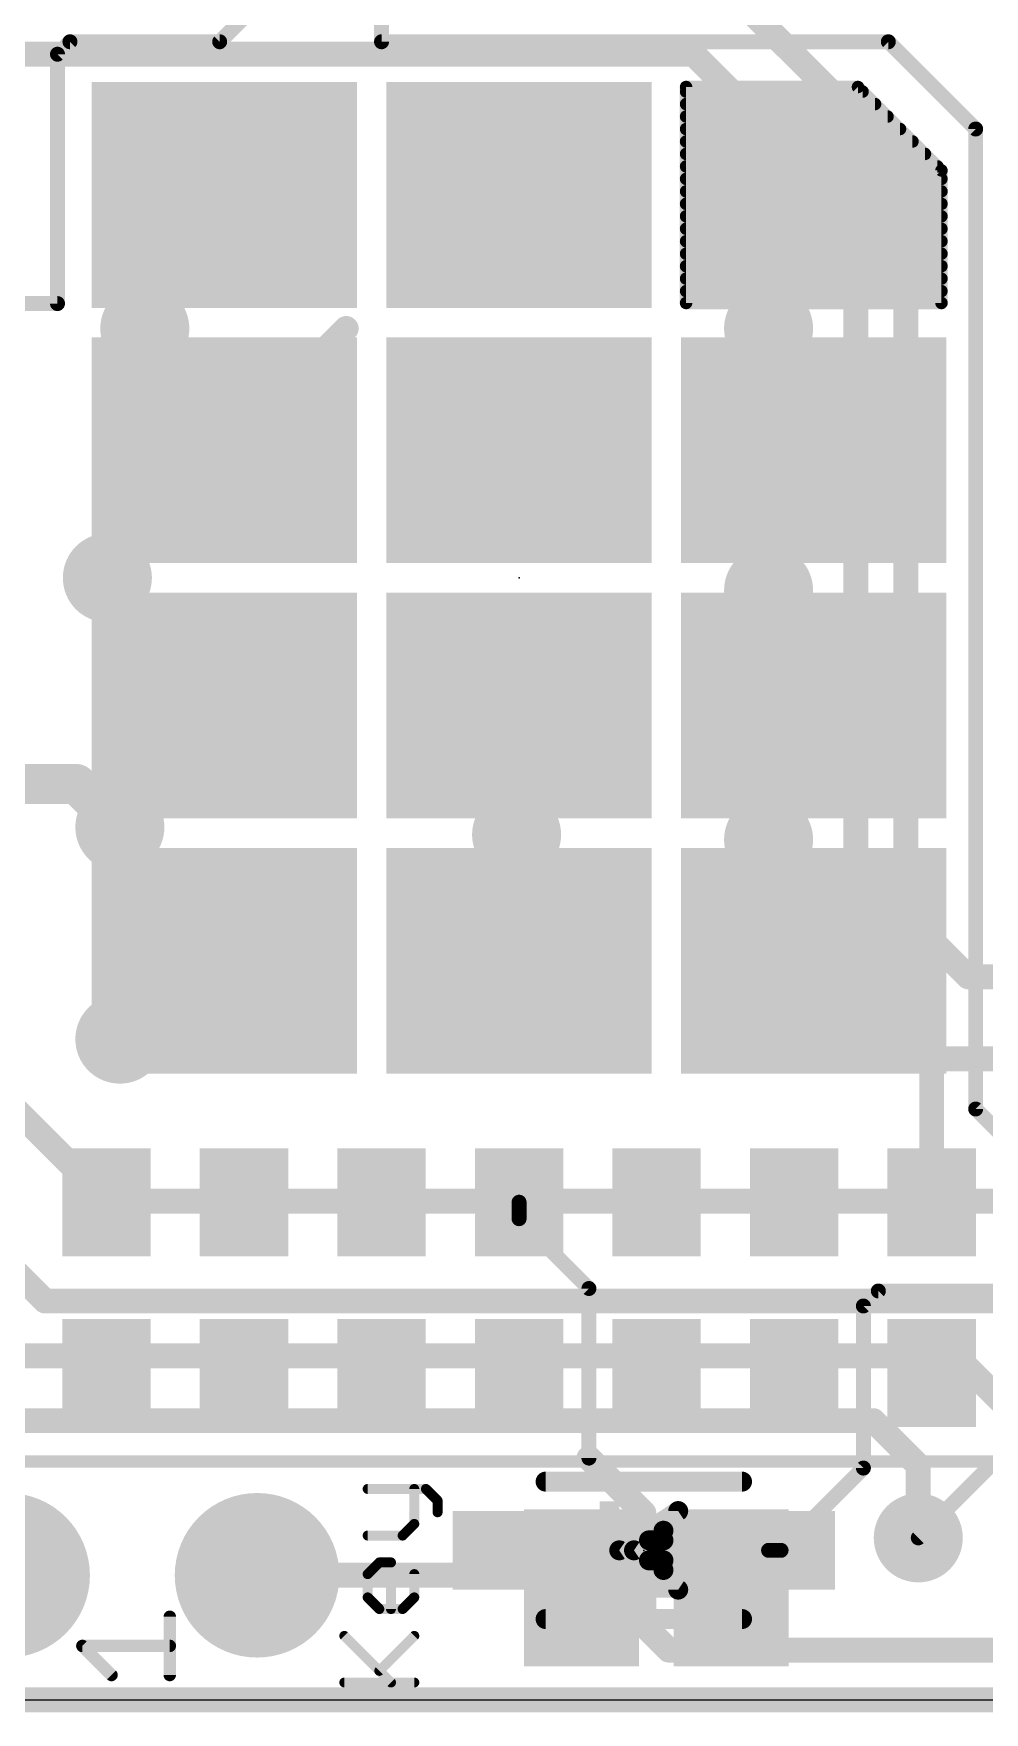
# Model space of a CAD drawing. Extents: x -11.5 to 69.1, y -5.3 to 31.9.
# Drawn here: x 42.17 to 51.85, y -0.13 to 16.97 of the extents above; entities that cross this region are included whole.
import ezdxf

# ---------------------------------------------------------------- set-up
doc = ezdxf.new("R2010")
doc.units = 0
for name, color, linetype in [('1', 12, 'CONTINUOUS'), ('16', 132, 'CONTINUOUS'), ('17', 110, 'CONTINUOUS'), ('18', 110, 'CONTINUOUS'), ('20', 53, 'CONTINUOUS'), ('21', 40, 'CONTINUOUS'), ('23', 40, 'CONTINUOUS')]:
    doc.layers.add(name, color=color, linetype=linetype)

# ---------------------------------------------------------------- blocks, each defined once
blk = doc.blocks.new('RECT')
blk.add_solid([(-0.5, -0.5), (0.5, -0.5), (-0.5, 0.5), (0.5, 0.5)])
blk = doc.blocks.new('ROUNDP')
at = {"const_width": 0.5}
blk.add_lwpolyline([(0, -0.25, 1), (0, 0.25, 1), (0, -0.25)], format="xyb", dxfattribs=at)
blk = doc.blocks.new('ROUNDV')
at = {"const_width": 0.5}
blk.add_lwpolyline([(0, -0.25, 1), (0, 0.25, 1), (0, -0.25)], format="xyb", dxfattribs=at)

msp = doc.modelspace()

# ---------------------------------------------------------------- linework, layer by layer
at = {"layer": '1'}
for points, const_width in [([(45.717, 17.79), (45.717, 16.891)], 0.1524), ([(44.069, 16.891), (44.317, 17.139)], 0.1524), ([(42.418, 16.764), (42.545, 16.891)], 0.1524), ([(42.545, 16.891), (44.069, 16.891)], 0.1524), ([(45.717, 16.891), (50.8762, 16.891)], 0.1524), ([(50.8762, 16.891), (51.7652, 16.002)], 0.1524), ([(42.418, 14.224), (42.418, 16.764)], 0.1524), ([(48.817, 16.43), (48.817, 14.23)], 0.127), ([(50.567, 16.43), (48.817, 16.43)], 0.127), ([(48.817, 16.383), (50.614, 16.383)], 0.127), ([(51.417, 15.58), (50.567, 16.43)], 0.127), ([(48.817, 16.256), (50.741, 16.256)], 0.127), ([(48.817, 16.129), (50.868, 16.129)], 0.127), ([(51.7652, 16.002), (51.7652, 6.0198)], 0.1524), ([(48.817, 16.002), (50.995, 16.002)], 0.127), ([(48.817, 15.875), (51.122, 15.875)], 0.127), ([(48.817, 15.748), (51.249, 15.748)], 0.127), ([(48.817, 15.621), (51.376, 15.621)], 0.127), ([(51.417, 14.23), (51.417, 15.58)], 0.127), ([(48.817, 15.494), (51.417, 15.494)], 0.127), ([(48.817, 15.367), (51.417, 15.367)], 0.127), ([(48.817, 15.24), (51.417, 15.24)], 0.127), ([(48.817, 15.113), (51.417, 15.113)], 0.127), ([(48.817, 14.986), (51.417, 14.986)], 0.127), ([(48.817, 14.859), (51.417, 14.859)], 0.127), ([(48.817, 14.732), (51.417, 14.732)], 0.127), ([(48.817, 14.605), (51.417, 14.605)], 0.127), ([(48.817, 14.478), (51.417, 14.478)], 0.127), ([(48.817, 14.351), (51.417, 14.351)], 0.127), ([(39.116, 14.224), (42.418, 14.224)], 0.1524), ([(48.817, 14.23), (51.417, 14.23)], 0.127), ([(44.117, 12.73), (45.357, 13.97)], 0.254), ([(41.617, 9.33), (42.613, 9.33)], 0.4064), ([(42.613, 9.33), (43.053, 8.89)], 0.4064), ([(44.117, 7.53), (43.318, 6.731)], 0.254), ([(51.317, 7.53), (50.117, 7.53)], 0.254), ([(51.317, 5.07), (51.317, 7.53)], 0.254), ([(43.318, 6.731), (43.053, 6.731)], 0.254), ([(51.7652, 6.0198), (52.0192, 5.7658)], 0.1524), ([(47.117, 5.07), (47.117, 4.9022)], 0.1524), ([(47.117, 4.9022), (47.8282, 4.191)], 0.1524), ([(47.8282, 4.191), (47.8282, 2.4638)], 0.1524), ([(50.7746, 4.1656), (50.6222, 4.0132)], 0.1524), ([(52.0192, 4.1656), (50.7746, 4.1656)], 0.1524), ([(50.6222, 4.0132), (50.6222, 2.3622)], 0.1524), ([(47.8282, 2.4638), (48.387, 1.905)], 0.254), ([(50.6222, 2.3622), (49.784, 1.524)], 0.1524), ([(51.181, 1.651), (51.943, 2.413)], 0.1524), ([(48.387, 1.905), (48.387, 0.762)], 0.254), ([(47.117, 1.524), (46.863, 1.27)], 0.254), ([(49.784, 1.524), (49.657, 1.524)], 0.1524), ([(46.863, 1.27), (44.45, 1.27)], 0.254), ([(48.387, 0.762), (48.641, 0.508)], 0.254), ([(48.641, 0.508), (57.785, 0.508)], 0.254), ([(0, 0), (60.452, 0)], 0.254)]:
    msp.add_lwpolyline(points, dxfattribs=dict(at, const_width=const_width))
for points, const_width in [([(42.545, 16.9291, 1), (42.545, 16.8529)], 0.0762), ([(42.5719, 16.8641, 1), (42.5181, 16.9179)], 0.0762), ([(44.0421, 16.9179, 1), (44.0959, 16.8641)], 0.0762), ([(44.069, 16.8529, 1), (44.069, 16.9291)], 0.0762), ([(45.717, 16.9291, 1), (45.717, 16.8529)], 0.0762), ([(50.9031, 16.9179, 1), (50.8493, 16.8641)], 0.0762), ([(50.8762, 16.8529, 1), (50.8762, 16.9291)], 0.0762), ([(42.4561, 16.764, 1), (42.3799, 16.764)], 0.0762), ([(42.3911, 16.7909, 1), (42.4449, 16.7371)], 0.0762), ([(45.6789, 16.891, 1), (45.7551, 16.891)], 0.0762), ([(48.8488, 16.43, 1), (48.7852, 16.43)], 0.0635), ([(48.817, 16.4617, 1), (48.817, 16.3983)], 0.0635), ([(48.817, 16.4147, 1), (48.817, 16.3513)], 0.0635), ([(50.5895, 16.4525, 1), (50.5445, 16.4075)], 0.0635), ([(50.567, 16.3983, 1), (50.567, 16.4617)], 0.0635), ([(50.614, 16.3513, 1), (50.614, 16.4147)], 0.0635), ([(48.817, 16.2877, 1), (48.817, 16.2243)], 0.0635), ([(50.741, 16.2243, 1), (50.741, 16.2877)], 0.0635), ([(48.817, 16.1608, 1), (48.817, 16.0973)], 0.0635), ([(50.868, 16.0973, 1), (50.868, 16.1608)], 0.0635), ([(51.8033, 16.002, 1), (51.7271, 16.002)], 0.0762), ([(48.817, 16.0338, 1), (48.817, 15.9703)], 0.0635), ([(48.817, 15.9068, 1), (48.817, 15.8432)], 0.0635), ([(50.995, 15.9703, 1), (50.995, 16.0338)], 0.0635), ([(51.122, 15.8432, 1), (51.122, 15.9068)], 0.0635), ([(51.7383, 15.9751, 1), (51.7921, 16.0289)], 0.0762), ([(48.817, 15.7798, 1), (48.817, 15.7163)], 0.0635), ([(51.249, 15.7163, 1), (51.249, 15.7798)], 0.0635), ([(48.817, 15.6528, 1), (48.817, 15.5892)], 0.0635), ([(51.376, 15.5892, 1), (51.376, 15.6528)], 0.0635), ([(51.4488, 15.58, 1), (51.3852, 15.58)], 0.0635), ([(51.3945, 15.5575, 1), (51.4395, 15.6025)], 0.0635), ([(48.817, 15.5258, 1), (48.817, 15.4623)], 0.0635), ([(48.817, 15.3988, 1), (48.817, 15.3353)], 0.0635), ([(51.417, 15.4623, 1), (51.417, 15.5258)], 0.0635), ([(51.417, 15.3353, 1), (51.417, 15.3988)], 0.0635), ([(48.817, 15.2718, 1), (48.817, 15.2082)], 0.0635), ([(51.417, 15.2082, 1), (51.417, 15.2718)], 0.0635), ([(48.817, 15.1448, 1), (48.817, 15.0813)], 0.0635), ([(48.817, 15.0178, 1), (48.817, 14.9543)], 0.0635), ([(51.417, 15.0813, 1), (51.417, 15.1448)], 0.0635), ([(51.417, 14.9543, 1), (51.417, 15.0178)], 0.0635), ([(48.817, 14.8908, 1), (48.817, 14.8272)], 0.0635), ([(51.417, 14.8272, 1), (51.417, 14.8908)], 0.0635), ([(48.817, 14.7638, 1), (48.817, 14.7003)], 0.0635), ([(51.417, 14.7003, 1), (51.417, 14.7638)], 0.0635), ([(48.817, 14.6368, 1), (48.817, 14.5732)], 0.0635), ([(48.817, 14.5098, 1), (48.817, 14.4463)], 0.0635), ([(51.417, 14.5732, 1), (51.417, 14.6368)], 0.0635), ([(51.417, 14.4463, 1), (51.417, 14.5098)], 0.0635), ([(48.817, 14.3828, 1), (48.817, 14.3193)], 0.0635), ([(51.417, 14.3193, 1), (51.417, 14.3828)], 0.0635), ([(42.3799, 14.224, 1), (42.4561, 14.224)], 0.0762), ([(42.418, 14.1859, 1), (42.418, 14.2621)], 0.0762), ([(48.817, 14.2618, 1), (48.817, 14.1982)], 0.0635), ([(48.7852, 14.23, 1), (48.8488, 14.23)], 0.0635), ([(51.3852, 14.23, 1), (51.4488, 14.23)], 0.0635), ([(51.417, 14.1982, 1), (51.417, 14.2618)], 0.0635), ([(45.4019, 13.9251, 1), (45.3121, 14.0149)], 0.127), ([(44.0721, 12.7749, 1), (44.1619, 12.6851)], 0.127), ([(42.6848, 9.4018, 1), (42.5412, 9.2582)], 0.2032), ([(42.613, 9.2284, 1), (42.613, 9.4316)], 0.2032), ([(42.9812, 8.8182, 1), (43.1248, 8.9618)], 0.2032), ([(44.1619, 7.4851, 1), (44.0721, 7.5749)], 0.127), ([(50.117, 7.5935, 1), (50.117, 7.4665)], 0.127), ([(51.3805, 7.53, 1), (51.2535, 7.53)], 0.127), ([(51.317, 7.4665, 1), (51.317, 7.5935)], 0.127), ([(43.053, 6.7945, 1), (43.053, 6.6675)], 0.127), ([(43.318, 6.6675, 1), (43.318, 6.7945)], 0.127), ([(43.2731, 6.7759, 1), (43.3629, 6.6861)], 0.127), ([(51.7271, 6.0198, 1), (51.8033, 6.0198)], 0.0762), ([(51.7921, 6.0467, 1), (51.7383, 5.9929)], 0.0762), ([(47.1551, 5.07, 1), (47.0789, 5.07)], 0.0762), ([(51.2535, 5.07, 1), (51.3805, 5.07)], 0.127), ([(47.1439, 4.9291, 1), (47.0901, 4.8753)], 0.0762), ([(47.0789, 4.9022, 1), (47.1551, 4.9022)], 0.0762), ([(47.8663, 4.191, 1), (47.7901, 4.191)], 0.0762), ([(47.8013, 4.1641, 1), (47.8551, 4.2179)], 0.0762), ([(50.7746, 4.2037, 1), (50.7746, 4.1275)], 0.0762), ([(50.8015, 4.1387, 1), (50.7477, 4.1925)], 0.0762), ([(50.6603, 4.0132, 1), (50.5841, 4.0132)], 0.0762), ([(50.5953, 4.0401, 1), (50.6491, 3.9863)], 0.0762), ([(47.8731, 2.5087, 1), (47.7833, 2.4189)], 0.127), ([(47.7901, 2.4638, 1), (47.8663, 2.4638)], 0.0762), ([(50.5841, 2.3622, 1), (50.6603, 2.3622)], 0.0762), ([(50.6491, 2.3353, 1), (50.5953, 2.3891)], 0.0762), ([(48.4505, 1.905, 1), (48.3235, 1.905)], 0.127), ([(48.3421, 1.8601, 1), (48.4319, 1.9499)], 0.127), ([(51.1541, 1.6779, 1), (51.2079, 1.6241)], 0.0762), ([(47.1619, 1.4791, 1), (47.0721, 1.5689)], 0.127), ([(49.657, 1.5621, 1), (49.657, 1.4859)], 0.0762), ([(49.7571, 1.5509, 1), (49.8109, 1.4971)], 0.0762), ([(49.784, 1.4859, 1), (49.784, 1.5621)], 0.0762), ([(44.45, 1.3335, 1), (44.45, 1.2065)], 0.127), ([(46.8181, 1.3149, 1), (46.9079, 1.2251)], 0.127), ([(46.863, 1.2065, 1), (46.863, 1.3335)], 0.127), ([(48.4319, 0.8069, 1), (48.3421, 0.7171)], 0.127), ([(48.3235, 0.762, 1), (48.4505, 0.762)], 0.127), ([(48.641, 0.5715, 1), (48.641, 0.4445)], 0.127), ([(48.5961, 0.4631, 1), (48.6859, 0.5529)], 0.127)]:
    msp.add_lwpolyline(points, format="xyb", dxfattribs=dict(at, const_width=const_width))
at = {"layer": '16', "const_width": 0.254}
for points in [[(51.054, 15.621), (47.879, 18.796)], [(48.895, 16.764), (38.608, 16.764)], [(48.895, 16.764), (50.546, 15.113)], [(51.054, 15.621), (51.054, 8.001)], [(50.546, 15.113), (50.546, 7.366)], [(51.054, 8.001), (51.689, 7.366)], [(50.546, 7.366), (51.382, 6.53)], [(51.689, 7.366), (54.737, 7.366)], [(41.529, 6.477), (42.926, 5.08)], [(51.382, 6.53), (55.6155, 6.53)], [(40.894, 5.461), (42.291, 4.064)], [(42.926, 5.08), (55.626, 5.08)], [(53.594, 4.064), (42.291, 4.064)], [(51.562, 3.5052), (41.7068, 3.5052)], [(51.562, 3.5052), (52.324, 2.7432)], [(33.2232, 2.8448), (50.7238, 2.8448)], [(50.7238, 2.8448), (51.181, 2.3876)], [(51.181, 2.3876), (51.181, 1.651)], [(47.625, 1.27), (44.45, 1.27)], [(47.752, 1.143), (47.625, 1.27)], [(0, 0), (60.706, 0)]]:
    msp.add_lwpolyline(points, dxfattribs=at)
at = {"layer": '16', "const_width": 0.127}
for points in [[(48.9399, 16.8089, 1), (48.8501, 16.7191)], [(48.895, 16.7005, 1), (48.895, 16.8275)], [(51.1175, 15.621, 1), (50.9905, 15.621)], [(51.0091, 15.5761, 1), (51.0989, 15.6659)], [(50.6095, 15.113, 1), (50.4825, 15.113)], [(50.5011, 15.0681, 1), (50.5909, 15.1579)], [(51.0989, 8.0459, 1), (51.0091, 7.9561)], [(50.9905, 8.001, 1), (51.1175, 8.001)], [(50.5909, 7.4109, 1), (50.5011, 7.3211)], [(50.4825, 7.366, 1), (50.6095, 7.366)], [(51.689, 7.4295, 1), (51.689, 7.3025)], [(51.6441, 7.3211, 1), (51.7339, 7.4109)], [(51.382, 6.5935, 1), (51.382, 6.4665)], [(51.3371, 6.4851, 1), (51.4269, 6.5749)], [(42.926, 5.1435, 1), (42.926, 5.0165)], [(42.8811, 5.0351, 1), (42.9709, 5.1249)], [(42.291, 4.1275, 1), (42.291, 4.0005)], [(42.2461, 4.0191, 1), (42.3359, 4.1089)], [(51.6069, 3.5501, 1), (51.5171, 3.4603)], [(51.562, 3.4417, 1), (51.562, 3.5687)], [(50.7687, 2.8897, 1), (50.6789, 2.7999)], [(50.7238, 2.7813, 1), (50.7238, 2.9083)], [(51.2445, 2.3876, 1), (51.1175, 2.3876)], [(51.1361, 2.3427, 1), (51.2259, 2.4325)], [(51.1175, 1.651, 1), (51.2445, 1.651)], [(44.45, 1.3335, 1), (44.45, 1.2065)], [(47.6699, 1.3149, 1), (47.5801, 1.2251)], [(47.625, 1.2065, 1), (47.625, 1.3335)], [(47.7071, 1.0981, 1), (47.7969, 1.1879)]]:
    msp.add_lwpolyline(points, format="xyb", dxfattribs=at)
at = {"layer": '20'}
msp.add_line((2.54, 0), (57.785, 0), dxfattribs=at)
at = {"layer": '21'}
for points, const_width in [([(55.117, 2.43), (39.117, 2.43)], 0.127), ([(47.387, 2.224), (49.387, 2.224)], 0.2032), ([(45.5757, 2.1492), (46.1688, 2.1492)], 0.1016), ([(46.0502, 1.7933), (46.0502, 2.1492)], 0.1016), ([(46.1688, 2.1492), (46.2875, 2.0305)], 0.1016), ([(46.2875, 2.0305), (46.2875, 1.9119)], 0.1016), ([(48.137, 1.524), (48.737, 1.924)], 0.2032), ([(48.737, 1.924), (48.737, 1.124)], 0.2032), ([(45.5757, 1.6746), (45.9316, 1.6746)], 0.1016), ([(45.9316, 1.6746), (46.0502, 1.7933)], 0.1016), ([(48.287, 1.524), (48.587, 1.724)], 0.2032), ([(48.4394, 1.6256), (48.587, 1.6256)], 0.2032), ([(48.587, 1.724), (48.587, 1.324)], 0.2032), ([(48.737, 1.124), (48.137, 1.524)], 0.2032), ([(48.587, 1.324), (48.287, 1.524)], 0.2032), ([(45.5757, 1.2821), (45.6943, 1.4008)], 0.1016), ([(45.6943, 1.4008), (45.8129, 1.4008)], 0.1016), ([(45.8129, 1.4008), (45.8129, 0.9262)], 0.1016), ([(48.4394, 1.4224), (48.587, 1.4224)], 0.2032), ([(45.5757, 1.0449), (45.5757, 1.2821)], 0.1016), ([(46.0502, 1.2821), (46.0502, 1.0449)], 0.1016), ([(45.6943, 0.9262), (45.5757, 1.0449)], 0.1016), ([(46.0502, 1.0449), (45.9316, 0.9262)], 0.1016), ([(43.561, 0.254), (43.561, 0.8472)], 0.127), ([(45.9316, 0.9262), (45.6943, 0.9262)], 0.1016), ([(49.387, 0.824), (47.387, 0.824)], 0.2032), ([(45.8129, 0.1778), (45.3384, 0.6523)], 0.1016), ([(45.6943, 0.2964), (46.0502, 0.6523)], 0.1016), ([(42.9678, 0.254), (42.6712, 0.5506)], 0.127), ([(42.6712, 0.5506), (43.561, 0.5506)], 0.127), ([(45.3384, 0.1778), (46.0502, 0.1778)], 0.1016)]:
    msp.add_lwpolyline(points, dxfattribs=dict(at, const_width=const_width))
for points, const_width in [([(47.387, 2.2748, 1), (47.387, 2.1732)], 0.1016), ([(49.387, 2.1732, 1), (49.387, 2.2748)], 0.1016), ([(45.5757, 2.1746, 1), (45.5757, 2.1238)], 0.0508), ([(46.0756, 2.1492, 1), (46.0248, 2.1492)], 0.0508), ([(46.1868, 2.1671, 1), (46.1509, 2.1312)], 0.0508), ([(46.1688, 2.1238, 1), (46.1688, 2.1746)], 0.0508), ([(46.3129, 2.0305, 1), (46.2621, 2.0305)], 0.0508), ([(46.2695, 2.0126, 1), (46.3054, 2.0485)], 0.0508), ([(46.2621, 1.9119, 1), (46.3129, 1.9119)], 0.0508), ([(48.7878, 1.924, 1), (48.6862, 1.924)], 0.1016), ([(48.7652, 1.8817, 1), (48.7088, 1.9663)], 0.1016), ([(45.5757, 1.7, 1), (45.5757, 1.6492)], 0.0508), ([(45.9136, 1.6926, 1), (45.9495, 1.6567)], 0.0508), ([(45.9316, 1.6492, 1), (45.9316, 1.7)], 0.0508), ([(46.0248, 1.7933, 1), (46.0756, 1.7933)], 0.0508), ([(46.0682, 1.7753, 1), (46.0322, 1.8112)], 0.0508), ([(48.4394, 1.6764, 1), (48.4394, 1.5748)], 0.1016), ([(48.6378, 1.724, 1), (48.5362, 1.724)], 0.1016), ([(48.6152, 1.6817, 1), (48.5588, 1.7663)], 0.1016), ([(48.587, 1.5748, 1), (48.587, 1.6764)], 0.1016), ([(48.1652, 1.5663, 1), (48.1088, 1.4817)], 0.1016), ([(48.1088, 1.5663, 1), (48.1652, 1.4817)], 0.1016), ([(48.3152, 1.5663, 1), (48.2588, 1.4817)], 0.1016), ([(48.2588, 1.5663, 1), (48.3152, 1.4817)], 0.1016), ([(45.6943, 1.4262, 1), (45.6943, 1.3754)], 0.0508), ([(45.7123, 1.3828, 1), (45.6763, 1.4187)], 0.0508), ([(45.8383, 1.4008, 1), (45.7875, 1.4008)], 0.0508), ([(45.8129, 1.3754, 1), (45.8129, 1.4262)], 0.0508), ([(48.4394, 1.4732, 1), (48.4394, 1.3716)], 0.1016), ([(48.5362, 1.324, 1), (48.6378, 1.324)], 0.1016), ([(48.5588, 1.2817, 1), (48.6152, 1.3663)], 0.1016), ([(48.587, 1.3716, 1), (48.587, 1.4732)], 0.1016), ([(45.6011, 1.2821, 1), (45.5503, 1.2821)], 0.0508), ([(45.5577, 1.3001, 1), (45.5936, 1.2642)], 0.0508), ([(46.0756, 1.2821, 1), (46.0248, 1.2821)], 0.0508), ([(48.7088, 1.0817, 1), (48.7652, 1.1663)], 0.1016), ([(45.5936, 1.0628, 1), (45.5577, 1.0269)], 0.0508), ([(45.5503, 1.0449, 1), (45.6011, 1.0449)], 0.0508), ([(46.0248, 1.0449, 1), (46.0756, 1.0449)], 0.0508), ([(46.0682, 1.0269, 1), (46.0322, 1.0628)], 0.0508), ([(48.6862, 1.124, 1), (48.7878, 1.124)], 0.1016), ([(43.5928, 0.8472, 1), (43.5292, 0.8472)], 0.0635), ([(45.6943, 0.9516, 1), (45.6943, 0.9008)], 0.0508), ([(45.6763, 0.9083, 1), (45.7123, 0.9442)], 0.0508), ([(45.7875, 0.9262, 1), (45.8383, 0.9262)], 0.0508), ([(45.9136, 0.9442, 1), (45.9495, 0.9083)], 0.0508), ([(45.9316, 0.9008, 1), (45.9316, 0.9516)], 0.0508), ([(47.387, 0.8748, 1), (47.387, 0.7732)], 0.1016), ([(49.387, 0.7732, 1), (49.387, 0.8748)], 0.1016), ([(45.3564, 0.6703, 1), (45.3204, 0.6344)], 0.0508), ([(46.0682, 0.6344, 1), (46.0322, 0.6703)], 0.0508), ([(42.6712, 0.5823, 1), (42.6712, 0.5188)], 0.0635), ([(42.6937, 0.573, 1), (42.6488, 0.5281)], 0.0635), ([(43.561, 0.5188, 1), (43.561, 0.5823)], 0.0635), ([(42.9454, 0.2315, 1), (42.9903, 0.2765)], 0.0635), ([(43.5292, 0.254, 1), (43.5928, 0.254)], 0.0635), ([(45.3384, 0.2032, 1), (45.3384, 0.1524)], 0.0508), ([(45.6763, 0.3144, 1), (45.7123, 0.2785)], 0.0508), ([(45.795, 0.1598, 1), (45.8309, 0.1958)], 0.0508), ([(46.0502, 0.1524, 1), (46.0502, 0.2032)], 0.0508)]:
    msp.add_lwpolyline(points, format="xyb", dxfattribs=dict(at, const_width=const_width))
at = {"layer": '23'}
for p in [(47.117, 11.43), (48.387, 1.524)]:
    msp.add_point(p, dxfattribs=at)

# ---------------------------------------------------------------- block references
at = {"layer": '1', "rotation": 270}
for p, xscale, yscale in [((44.117, 15.33), 2.3, 2.7), ((47.117, 15.33), 2.3, 2.7), ((50.117, 15.33), 1.5, 1.5), ((44.117, 12.73), 2.3, 2.7), ((47.117, 12.73), 2.3, 2.7), ((50.117, 12.73), 2.3, 2.7), ((44.117, 10.13), 2.3, 2.7), ((47.117, 10.13), 2.3, 2.7), ((50.117, 10.13), 2.3, 2.7), ((44.117, 7.53), 2.3, 2.7), ((47.117, 7.53), 2.3, 2.7), ((50.117, 7.53), 2.3, 2.7)]:
    msp.add_blockref('RECT', p, dxfattribs=dict(at, xscale=xscale, yscale=yscale))
at = {"layer": '1'}
for p, xscale, yscale in [((42.917, 5.07), 0.9, 1.1), ((44.317, 5.07), 0.9, 1.1), ((45.717, 5.07), 0.9, 1.1), ((47.117, 5.07), 0.9, 1.1), ((48.517, 5.07), 0.9, 1.1), ((49.917, 5.07), 0.9, 1.1), ((51.317, 5.07), 0.9, 1.1), ((42.917, 3.33), 0.9, 1.1), ((44.317, 3.33), 0.9, 1.1), ((45.717, 3.33), 0.9, 1.1), ((47.117, 3.33), 0.9, 1.1), ((48.517, 3.33), 0.9, 1.1), ((49.917, 3.33), 0.9, 1.1), ((51.317, 3.33), 0.9, 1.1), ((47.117, 1.524), 1.35, 0.8), ((49.657, 1.524), 1.35, 0.8)]:
    msp.add_blockref('RECT', p, dxfattribs=dict(at, xscale=xscale, yscale=yscale))
at = {"layer": '16', "rotation": 180}
for p, xscale, yscale in [((47.752, 1.143), 1.1684, 1.6002), ((49.276, 1.143), 1.1684, 1.6002), ((48.514, 1.143), 0.635, 0.2032)]:
    msp.add_blockref('RECT', p, dxfattribs=dict(at, xscale=xscale, yscale=yscale))
at = {"layer": '17', "xscale": 1.6764, "yscale": 1.6764, "rotation": 270}
for p in [(41.91, 1.27), (41.91, 1.27), (44.45, 1.27), (44.45, 1.27)]:
    msp.add_blockref('ROUNDP', p, dxfattribs=at)
at = {"layer": '18', "xscale": 0.9064, "yscale": 0.9064}
for p in [(43.307, 13.97), (43.307, 13.97), (49.657, 13.97), (49.657, 13.97), (42.926, 11.43), (42.926, 11.43), (49.657, 11.303), (49.657, 11.303), (43.053, 8.89), (43.053, 8.89), (47.0916, 8.8138), (47.0916, 8.8138), (49.657, 8.763), (49.657, 8.763), (43.053, 6.731), (43.053, 6.731), (51.181, 1.651), (51.181, 1.651)]:
    msp.add_blockref('ROUNDV', p, dxfattribs=at)
at = {"layer": '21', "xscale": 0.2}
msp.add_blockref('RECT', (48.037, 1.524), dxfattribs=at)

doc.saveas('drawing.dxf')
